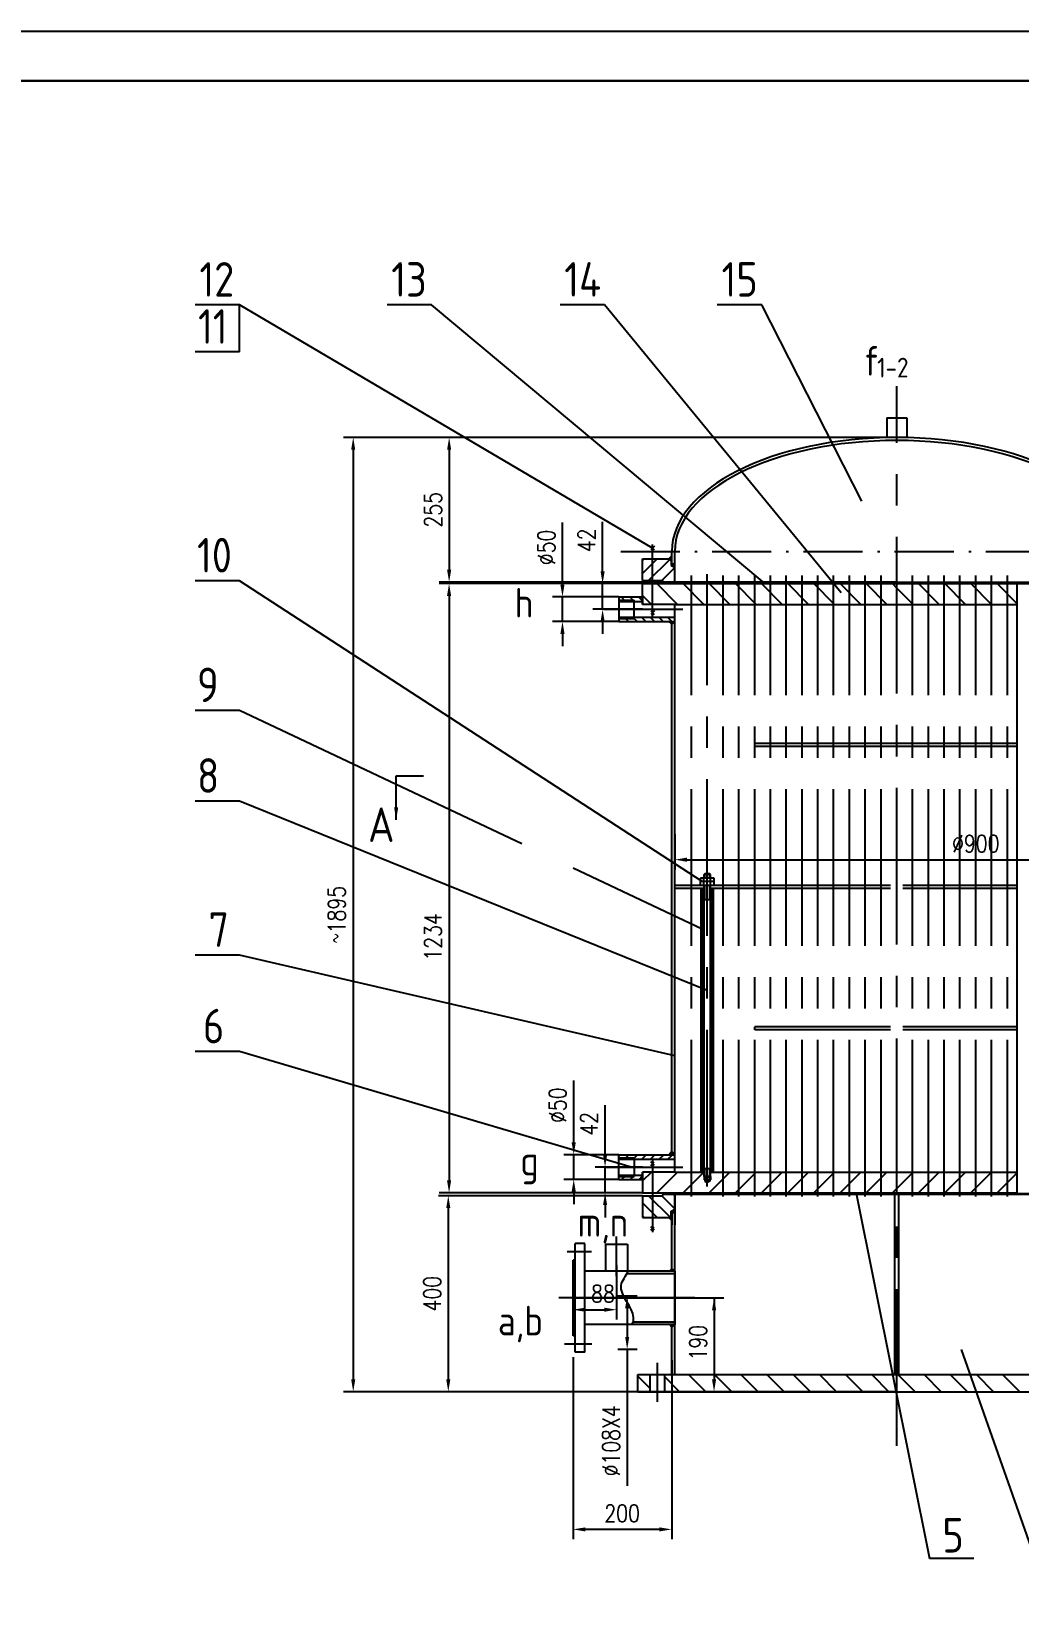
# Paper-space layout '布局1' of a CAD drawing. Extents: x 1187 to 4862, y -125 to 1349.
# Drawn here: x 1834.8 to 2034.8, y 864.3 to 1183.2 of the extents above; entities that cross this region are included whole.
import ezdxf

# ---------------------------------------------------------------- set-up
doc = ezdxf.new("R2010")
doc.units = 0
doc.header["$MEASUREMENT"] = 0
for name, pattern in [('ACAD_ISO10W100', [18.5, 12, -3, 0.5, -3]), ('CENTER', [50.8, 31.75, -6.35, 6.35, -6.35]), ('HIDDEN', [9.525, 6.35, -3.175])]:
    doc.linetypes.add(name, pattern=pattern)
doc.layers.get('DEFPOINTS').update_dxf_attribs({"linetype": 'CONTINUOUS'})
for name, color, linetype in [('一般注释', 5, 'CONTINUOUS'), ('中心线', 1, 'CENTER'), ('单点划线', 6, 'ACAD_ISO10W100'), ('可见轮廓线', 7, 'CONTINUOUS'), ('图框_外框线', 7, 'CONTINUOUS'), ('填充剖面线', 3, 'CONTINUOUS'), ('尺寸标注', 5, 'CONTINUOUS'), ('细实线', 2, 'CONTINUOUS'), ('虚线', 4, 'HIDDEN')]:
    doc.layers.add(name, color=color, linetype=linetype)
doc.layers.add('图框_内框线', color=5, linetype='CONTINUOUS', lineweight=30)
doc.styles.add('TH_GBDIM', font='romans.shx', dxfattribs={"width": 0.8, "bigfont": 'gbcbig.shx'})
doc.styles.add('件号及接点字头', font='gbenor.shx', dxfattribs={"height": 7, "bigfont": 'gbcbig.shx'})
doc.styles.add('管口名称', font='gbenor.shx', dxfattribs={"height": 10, "bigfont": 'gbcbig.shx'})
doc.dimstyles.new('TH_GBDIM', dxfattribs={"dimtxt": 3.5, "dimasz": 2.5, "dimexe": 2, "dimexo": 0, "dimgap": 1.5, "dimtad": 1, "dimdec": 1, "dimzin": 0, "dimdsep": 46, "dimtxsty": 'TH_GBDIM', "dimcen": 2.5, "dimclrd": 130, "dimclre": 130, "dimclrt": 3, "dimadec": 0, "dimazin": 0, "dimtfac": 0.714286, "dimtdec": 1, "dimtmove": 0, "dimatfit": 3, "dimfxl": 0, "dimtolj": 1, "dimtzin": 0, "dimlwd": -1, "dimlwe": -1, "dimarcsym": 0})
pattern_1 = [(135, (-27.0302, 710.54037), (-0.44194174, -0.44194174), []), (225, (-27.0302, 710.54037), (0.44194174, -0.44194174), [])]

# ---------------------------------------------------------------- blocks, each defined once
blk = doc.blocks.new('*D407')
at = {"layer": 'DEFPOINTS', "color": 0}
for p in [(1958.64, 947.36), (1919.25, 907.66), (1958.64, 907.66)]:
    blk.add_point(p, dxfattribs=at)
at = {"layer": '可见轮廓线', "color": 5}
for p, q in [((1958.64, 947.36), (1917.25, 947.36)), ((1919.25, 944.86), (1919.25, 910.16)), ((1958.64, 907.66), (1917.25, 907.66))]:
    blk.add_line(p, q, dxfattribs=at)
for points in [[(1918.83, 944.86), (1919.67, 944.86), (1919.25, 947.36)], [(1918.83, 910.16), (1919.67, 910.16), (1919.25, 907.66)]]:
    blk.add_solid(points, dxfattribs=at)
at = {"layer": '可见轮廓线', "color": 5, "insert": (1916, 927.51), "char_height": 3.5, "attachment_point": 5, "rotation": 90, "style": 'TH_GBDIM'}
blk.add_mtext('\\A1;400', dxfattribs=at)
blk = doc.blocks.new('*D406')
at = {"layer": 'DEFPOINTS', "color": 0}
for p in [(1958.64, 1071.36), (1919.41, 947.96), (1958.64, 947.96)]:
    blk.add_point(p, dxfattribs=at)
at = {"layer": '可见轮廓线', "color": 5}
for p, q in [((1958.64, 1071.36), (1917.41, 1071.36)), ((1919.41, 1068.86), (1919.41, 950.46)), ((1958.64, 947.96), (1917.41, 947.96))]:
    blk.add_line(p, q, dxfattribs=at)
for points in [[(1918.99, 1068.86), (1919.83, 1068.86), (1919.41, 1071.36)], [(1918.99, 950.46), (1919.83, 950.46), (1919.41, 947.96)]]:
    blk.add_solid(points, dxfattribs=at)
at = {"layer": '可见轮廓线', "color": 5, "insert": (1916.16, 999.79), "char_height": 3.5, "attachment_point": 5, "rotation": 90, "style": 'TH_GBDIM'}
blk.add_mtext('\\A1;1234', dxfattribs=at)
blk = doc.blocks.new('*D401')
at = {"layer": 'DEFPOINTS', "color": 0}
for p in [(1944.54, 914.67), (1964.54, 914.05), (1944.54, 879.77)]:
    blk.add_point(p, dxfattribs=at)
at = {"layer": '可见轮廓线', "color": 5}
for p, q in [((1944.54, 914.67), (1944.54, 877.77)), ((1964.54, 914.05), (1964.54, 877.77)), ((1962.04, 879.77), (1947.04, 879.77))]:
    blk.add_line(p, q, dxfattribs=at)
for points in [[(1947.04, 880.18), (1947.04, 879.35), (1944.54, 879.77)], [(1962.04, 880.18), (1962.04, 879.35), (1964.54, 879.77)]]:
    blk.add_solid(points, dxfattribs=at)
at = {"layer": '可见轮廓线', "color": 5, "insert": (1954.48, 883.02), "char_height": 3.5, "attachment_point": 5, "style": 'TH_GBDIM'}
blk.add_mtext('\\A1;200', dxfattribs=at)
blk = doc.blocks.new('*D400')
at = {"layer": 'DEFPOINTS', "color": 0}
for p in [(1944.54, 933.29), (1953.34, 933.29), (1953.34, 924.27)]:
    blk.add_point(p, dxfattribs=at)
at = {"layer": '可见轮廓线', "color": 5}
for p, q in [((1944.54, 933.29), (1944.54, 922.27)), ((1953.34, 933.29), (1953.34, 922.27)), ((1947.04, 924.27), (1950.84, 924.27))]:
    blk.add_line(p, q, dxfattribs=at)
for points in [[(1947.04, 924.69), (1947.04, 923.85), (1944.54, 924.27)], [(1950.84, 924.69), (1950.84, 923.85), (1953.34, 924.27)]]:
    blk.add_solid(points, dxfattribs=at)
at = {"layer": '可见轮廓线', "color": 5, "insert": (1950.6, 927.52), "char_height": 3.5, "attachment_point": 5, "style": 'TH_GBDIM'}
blk.add_mtext('\\A1;88', dxfattribs=at)
blk = doc.blocks.new('*D394')
at = {"layer": 'DEFPOINTS', "color": 0}
for p in [(1953.63, 927.06), (1953.63, 916.26), (1955.5, 916.26)]:
    blk.add_point(p, dxfattribs=at)
at = {"layer": '可见轮廓线', "color": 5}
for p, q in [((1953.63, 927.06), (1957.5, 927.06)), ((1955.5, 924.56), (1955.5, 918.76)), ((1953.63, 916.26), (1957.5, 916.26)), ((1955.5, 916.26), (1955.5, 888.6))]:
    blk.add_line(p, q, dxfattribs=at)
for points in [[(1955.09, 924.56), (1955.92, 924.56), (1955.5, 927.06)], [(1955.09, 918.76), (1955.92, 918.76), (1955.5, 916.26)]]:
    blk.add_solid(points, dxfattribs=at)
at = {"layer": '可见轮廓线', "color": 5, "insert": (1952.25, 897.7), "char_height": 3.5, "attachment_point": 5, "rotation": 90, "style": 'TH_GBDIM'}
blk.add_mtext('\\A1;%%C108X4', dxfattribs=at)
blk = doc.blocks.new('*D391')
at = {"layer": 'DEFPOINTS', "color": 0}
for p in [(1944.67, 955.66), (1953.81, 955.66), (1953.81, 950.66)]:
    blk.add_point(p, dxfattribs=at)
at = {"layer": '可见轮廓线', "color": 5}
for p, q in [((1944.67, 958.16), (1944.67, 970.72)), ((1953.81, 955.66), (1942.67, 955.66)), ((1944.67, 950.66), (1944.67, 955.66)), ((1953.81, 950.66), (1942.67, 950.66)), ((1944.67, 948.16), (1944.67, 945.66))]:
    blk.add_line(p, q, dxfattribs=at)
for points in [[(1944.25, 958.16), (1945.09, 958.16), (1944.67, 955.66)], [(1944.25, 948.16), (1945.09, 948.16), (1944.67, 950.66)]]:
    blk.add_solid(points, dxfattribs=at)
at = {"layer": '可见轮廓线', "color": 5, "insert": (1941.42, 965.69), "char_height": 3.5, "attachment_point": 5, "rotation": 90, "style": 'TH_GBDIM'}
blk.add_mtext('\\A1;%%C50', dxfattribs=at)
blk = doc.blocks.new('*D390')
at = {"layer": 'DEFPOINTS', "color": 0}
for p in [(1951.02, 953.16), (1958.64, 953.16), (1958.64, 947.96)]:
    blk.add_point(p, dxfattribs=at)
at = {"layer": '可见轮廓线', "color": 5}
for p, q in [((1951.02, 955.66), (1951.02, 965.69)), ((1958.64, 953.16), (1949.02, 953.16)), ((1951.02, 947.96), (1951.02, 953.16)), ((1958.64, 947.96), (1949.02, 947.96)), ((1951.02, 945.46), (1951.02, 942.96))]:
    blk.add_line(p, q, dxfattribs=at)
for points in [[(1950.61, 955.66), (1951.44, 955.66), (1951.02, 953.16)], [(1950.61, 945.46), (1951.44, 945.46), (1951.02, 947.96)]]:
    blk.add_solid(points, dxfattribs=at)
at = {"layer": '可见轮廓线', "color": 5, "insert": (1947.77, 961.92), "char_height": 3.5, "attachment_point": 5, "rotation": 90, "style": 'TH_GBDIM'}
blk.add_mtext('\\A1;42', dxfattribs=at)
blk = doc.blocks.new('*D385')
at = {"layer": 'DEFPOINTS', "color": 0}
for p in [(1942.39, 1068.66), (1953.81, 1068.66), (1953.81, 1063.66)]:
    blk.add_point(p, dxfattribs=at)
at = {"layer": '可见轮廓线', "color": 5}
for p, q in [((1942.39, 1071.16), (1942.39, 1083.72)), ((1953.81, 1068.66), (1940.39, 1068.66)), ((1942.39, 1063.66), (1942.39, 1068.66)), ((1953.81, 1063.66), (1940.39, 1063.66)), ((1942.39, 1061.16), (1942.39, 1058.66))]:
    blk.add_line(p, q, dxfattribs=at)
for points in [[(1941.97, 1071.16), (1942.81, 1071.16), (1942.39, 1068.66)], [(1941.97, 1061.16), (1942.81, 1061.16), (1942.39, 1063.66)]]:
    blk.add_solid(points, dxfattribs=at)
at = {"layer": '可见轮廓线', "color": 5, "insert": (1939.14, 1078.69), "char_height": 3.5, "attachment_point": 5, "rotation": 90, "style": 'TH_GBDIM'}
blk.add_mtext('\\A1;%%C50', dxfattribs=at)
blk = doc.blocks.new('*D384')
at = {"layer": 'DEFPOINTS', "color": 0}
for p in [(1958.64, 1071.36), (1950.52, 1066.16), (1958.64, 1066.16)]:
    blk.add_point(p, dxfattribs=at)
at = {"layer": '可见轮廓线', "color": 5}
for p, q in [((1950.52, 1073.86), (1950.52, 1083.89)), ((1958.64, 1071.36), (1948.52, 1071.36)), ((1950.52, 1066.16), (1950.52, 1071.36)), ((1958.64, 1066.16), (1948.52, 1066.16)), ((1950.52, 1063.66), (1950.52, 1061.16))]:
    blk.add_line(p, q, dxfattribs=at)
for points in [[(1950.11, 1073.86), (1950.94, 1073.86), (1950.52, 1071.36)], [(1950.11, 1063.66), (1950.94, 1063.66), (1950.52, 1066.16)]]:
    blk.add_solid(points, dxfattribs=at)
at = {"layer": '可见轮廓线', "color": 5, "insert": (1947.27, 1080.12), "char_height": 3.5, "attachment_point": 5, "rotation": 90, "style": 'TH_GBDIM'}
blk.add_mtext('\\A1;42', dxfattribs=at)
blk = doc.blocks.new('*D378')
at = {"layer": 'DEFPOINTS', "color": 0}
for p in [(1965.14, 1020.63), (2055.14, 1020.63), (2055.14, 1015.43)]:
    blk.add_point(p, dxfattribs=at)
at = {"layer": '可见轮廓线', "color": 5}
for p, q in [((1965.14, 1020.63), (1965.14, 1013.43)), ((2055.14, 1020.63), (2055.14, 1013.43)), ((1967.64, 1015.43), (2052.64, 1015.43))]:
    blk.add_line(p, q, dxfattribs=at)
for points in [[(1967.64, 1015.85), (1967.64, 1015.01), (1965.14, 1015.43)], [(2052.64, 1015.85), (2052.64, 1015.01), (2055.14, 1015.43)]]:
    blk.add_solid(points, dxfattribs=at)
at = {"layer": '可见轮廓线', "color": 5, "insert": (2026.14, 1018.68), "char_height": 3.5, "attachment_point": 5, "style": 'TH_GBDIM'}
blk.add_mtext('\\A1;%%C900', dxfattribs=at)

psp = doc.layouts.new('布局1')

# ---------------------------------------------------------------- hatches: boundary and pattern name
at = {"layer": '可见轮廓线'}
h = psp.add_hatch(color=256, dxfattribs=at)
h.paths.add_polyline_path([(1963.928, 1076.357), (1964.448, 1076.057), (1964.539, 1076.057), (1964.539, 1076.957)])
h.paths.add_polyline_path([(1965.139, 1075.357), (1964.448, 1075.357), (1964.448, 1075.057), (1965.139, 1074.68)])
h = psp.add_hatch(color=256, dxfattribs=at)
h.paths.add_polyline_path([(1964.539, 1063.657), (1963.925, 1063.657), (1964.539, 1063.147)])
h.paths.add_polyline_path([(1965.139, 1063.657), (1964.539, 1063.657), (1964.539, 1063.147)])
h = psp.add_hatch(color=256, dxfattribs=at)
h.paths.add_polyline_path([(1963.978, 955.657), (1964.539, 955.657), (1964.539, 956.287)])
h.paths.add_polyline_path([(1964.539, 956.287), (1964.539, 955.657), (1965.139, 955.657)])
h = psp.add_hatch(color=256, dxfattribs=at)
h.paths.add_polyline_path([(2034.517, 947.957), (2034.41, 947.957), (2034.517, 947.818)])
h.paths.add_polyline_path([(2034.517, 948.046), (2034.41, 947.957), (2034.517, 947.957)])
h = psp.add_hatch(color=256, dxfattribs=at)
h.paths.add_polyline_path([(1963.928, 942.957), (1964.448, 943.257), (1964.539, 943.257), (1964.539, 942.357)])
h.paths.add_polyline_path([(1965.139, 943.957), (1964.448, 943.957), (1964.448, 944.257), (1965.139, 944.635)])
for points in [[(1964.539, 932.577), (1965.139, 932.057), (1964.051, 932.057)], [(1965.139, 921.257), (1964.051, 921.257), (1964.539, 920.737)]]:
    psp.add_hatch(color=256, dxfattribs=at).paths.add_polyline_path(points)
at = {"layer": '填充剖面线'}
h = psp.add_hatch(dxfattribs=at)
h.set_pattern_fill('ANSI31', color=256, scale=15, style=0)
h.set_pattern_definition([(45, (-27.0302, 710.5404), (-1.3258252, 1.3258252), [])])
h.paths.add_polyline_path([(1960.639, 1076.357), (1958.639, 1076.357), (1958.639, 1071.957), (1960.639, 1071.957)])
h.paths.add_polyline_path([(1964.448, 1075.057), (1964.448, 1076.057), (1963.928, 1076.357), (1960.639, 1076.357), (1960.639, 1071.957), (1962.589, 1071.957), (1962.889, 1071.657), (1965.139, 1071.657), (1965.139, 1074.68)])
h = psp.add_hatch(dxfattribs=at)
h.set_pattern_fill('ANSI37', color=256, scale=5, angle=90, style=0)
h.set_pattern_definition(pattern_1)
h.paths.add_polyline_path([(1962.889, 1071.657), (1962.889, 1071.357), (2010.139, 1071.357), (2010.139, 1071.657)])
h.paths.add_polyline_path([(2010.139, 1071.657), (2010.139, 1071.357), (2057.389, 1071.357), (2057.389, 1071.657)])
h = psp.add_hatch(dxfattribs=at)
h.set_pattern_fill('ANSI31', color=256, scale=10, angle=180, style=0)
h.set_pattern_definition([(315, (3059.3361, 603.5326), (-0.8838835, -0.8838835), [])])
h.paths.add_polyline_path([(1956.892, 1068.029), (1953.814, 1068.029), (1953.814, 1068.657), (1958.639, 1068.657), (1958.639, 1067.757), (1956.892, 1067.757)])
h.paths.add_polyline_path([(1953.814, 1067.757), (1953.814, 1068.029), (1956.892, 1068.029), (1956.892, 1067.757)], flags=17)
h.paths.add_polyline_path([(1960.639, 1063.657), (1960.639, 1064.557), (1965.139, 1064.557), (1965.139, 1063.657)])
h.paths.add_polyline_path([(1953.814, 1063.657), (1953.814, 1064.285), (1956.892, 1064.285), (1956.892, 1064.557), (1960.639, 1064.557), (1960.639, 1063.657)])
h.paths.add_polyline_path([(1953.814, 1064.285), (1953.814, 1064.557), (1956.892, 1064.557), (1956.892, 1064.285)], flags=17)
h = psp.add_hatch(dxfattribs=at)
h.set_pattern_fill('ANSI31', color=256, scale=10, angle=180, style=0)
h.set_pattern_definition([(225, (940.9424, 688.5326), (0.8838835, -0.8838835), [])])
h.paths.add_polyline_path([(1953.814, 955.029), (1953.814, 954.757), (1956.892, 954.757), (1956.892, 955.029)])
h.paths.add_polyline_path([(1956.892, 955.029), (1956.892, 954.757), (1960.639, 954.757), (1960.639, 955.657), (1953.814, 955.657), (1953.814, 955.029)])
h.paths.add_polyline_path([(1965.139, 954.757), (1965.139, 955.657), (1960.639, 955.657), (1960.639, 954.757)])
h.paths.add_polyline_path([(1953.814, 951.285), (1953.814, 950.657), (1958.639, 950.657), (1958.639, 951.557), (1956.892, 951.557), (1956.892, 951.285)])
h.paths.add_polyline_path([(1956.892, 951.285), (1956.892, 951.557), (1953.814, 951.557), (1953.814, 951.285)], flags=17)
h = psp.add_hatch(dxfattribs=at)
h.set_pattern_fill('ANSI31', color=256, scale=15, style=0)
h.set_pattern_definition([(315, (-27.0302, 1308.7743), (-1.3258252, -1.3258252), [])])
h.paths.add_polyline_path([(1960.639, 947.357), (1958.639, 947.357), (1958.639, 942.957), (1960.639, 942.957)])
h.paths.add_polyline_path([(1964.448, 944.257), (1965.139, 944.635), (1965.139, 947.657), (1962.889, 947.657), (1962.589, 947.357), (1960.639, 947.357), (1960.639, 942.957), (1963.928, 942.957), (1964.448, 943.257)])
h = psp.add_hatch(dxfattribs=at)
h.set_pattern_fill('ANSI37', color=256, scale=5, angle=90, style=0)
h.set_pattern_definition(pattern_1)
h.paths.add_polyline_path([(1962.889, 947.957), (1962.889, 947.657), (2010.139, 947.657), (2010.139, 947.957)])
h.paths.add_polyline_path([(2010.139, 947.957), (2010.139, 947.657), (2011.227, 947.657), (2011.227, 947.957)])
h = psp.add_hatch(dxfattribs=at)
h.set_pattern_fill('ANSI31', color=256, scale=30, angle=90, style=0)
h.set_pattern_definition([(135, (-27.0302, 710.5404), (-2.6516504, -2.6516504), [])])
h.paths.add_polyline_path([(1957.639, 907.657), (1960.139, 907.657), (1960.139, 911.157), (1957.639, 911.157)])
h.paths.add_polyline_path([(2010.139, 907.657), (2010.139, 911.157), (1963.139, 911.157), (1963.139, 907.657)])
h.paths.add_polyline_path([(2057.139, 907.657), (2057.139, 911.157), (2010.139, 911.157), (2010.139, 907.657)])
h.paths.add_polyline_path([(2060.139, 907.657), (2062.639, 907.657), (2062.639, 911.157), (2060.139, 911.157)])

# ---------------------------------------------------------------- linework, layer by layer
at = {"layer": '一般注释'}
for p, q in [((1876.961, 1127.815), (1867.949, 1127.815)), ((1876.961, 1118.277), (1876.961, 1127.815)), ((1960.639, 1078.554), (1876.961, 1127.815)), ((1915.851, 1127.815), (1906.839, 1127.815)), ((1983.262, 1071.506), (1915.851, 1127.815)), ((1950.909, 1127.815), (1941.896, 1127.815)), ((1998.888, 1069.456), (1950.909, 1127.815)), ((1982.78, 1127.815), (1973.767, 1127.815)), ((2003.033, 1088.087), (1982.78, 1127.815)), ((1876.961, 1118.277), (1867.949, 1118.277)), ((1876.961, 1071.945), (1867.949, 1071.945)), ((1970.699, 1010.987), (1876.961, 1071.945)), ((1876.961, 1045.675), (1867.949, 1045.675)), ((1934.16, 1018.641), (1876.961, 1045.675)), ((1876.961, 1027.313), (1867.949, 1027.313)), ((1971.739, 988.929), (1876.961, 1027.313)), ((1970.687, 1001.377), (1944.553, 1013.729)), ((1876.961, 996.09), (1867.949, 996.09)), ((1965.139, 975.671), (1876.961, 996.09)), ((1876.961, 976.562), (1867.949, 976.562)), ((1956.288, 953.157), (1876.961, 976.562)), ((2001.924, 947.863), (2016.766, 873.887)), ((2023.199, 916.206), (2038.141, 873.887)), ((2025.778, 873.887), (2016.766, 873.887))]:
    psp.add_line(p, q, dxfattribs=at)
at = {"layer": '中心线'}
for p, q in [((2010.139, 896.667), (2010.139, 1111.332)), ((1960.639, 1064.382), (1960.639, 1079.31)), ((1968.539, 947.176), (1968.539, 1072.974)), ((1971.739, 949.216), (1971.739, 1073.274)), ((1974.939, 947.176), (1974.939, 1072.974)), ((1978.139, 947.176), (1978.139, 1072.974)), ((1981.339, 947.176), (1981.339, 1072.974)), ((1984.539, 947.176), (1984.539, 1072.974)), ((1987.739, 947.176), (1987.739, 1072.974)), ((1990.939, 947.176), (1990.939, 1072.974)), ((1994.139, 947.176), (1994.139, 1072.974)), ((1997.339, 947.176), (1997.339, 1072.974)), ((2000.539, 947.176), (2000.539, 1072.974)), ((2003.739, 947.176), (2003.739, 1072.974)), ((2006.939, 947.176), (2006.939, 1072.974)), ((2013.339, 947.176), (2013.339, 1072.974)), ((2016.539, 947.176), (2016.539, 1072.974)), ((2019.739, 947.176), (2019.739, 1072.974)), ((2022.939, 947.176), (2022.939, 1072.974)), ((2026.139, 947.176), (2026.139, 1072.974)), ((2029.339, 947.176), (2029.339, 1072.974)), ((2032.539, 947.176), (2032.539, 1072.974)), ((1950.761, 1066.157), (1966.758, 1066.157)), ((1960.639, 954.932), (1960.639, 940.005)), ((1950.877, 953.157), (1966.749, 953.157)), ((1953.339, 931.034), (1953.339, 939.105)), ((1948.24, 935.998), (1943.328, 935.998)), ((1969.246, 926.657), (1941.677, 926.657)), ((1944.313, 926.657), (1970.276, 926.657)), ((1948.351, 917.316), (1942.786, 917.316)), ((1961.639, 905.624), (1961.639, 913.486)), ((1960.139, 907.657), (1960.139, 911.157))]:
    psp.add_line(p, q, dxfattribs=at)
at = {"layer": '单点划线'}
psp.add_line((1954.206, 1077.857), (2057.694, 1077.857), dxfattribs=at)
at = {"layer": '可见轮廓线'}
for p, q in [((2008.139, 1104.912), (2008.139, 1100.929)), ((2008.139, 1104.912), (2012.139, 1104.912)), ((2012.139, 1104.912), (2012.139, 1100.929)), ((1960.269, 1078.933), (1960.957, 1078.229)), ((1961.009, 1078.933), (1960.321, 1078.229)), ((1964.539, 1075.357), (1964.539, 1077.857)), ((1965.139, 1071.657), (1965.139, 1077.857)), ((1958.639, 1071.957), (1958.639, 1076.357)), ((1958.639, 1076.357), (1963.928, 1076.357)), ((1963.928, 1076.357), (1964.539, 1076.957)), ((1964.448, 1076.057), (1963.928, 1076.357)), ((1964.448, 1076.057), (1964.539, 1076.057)), ((1964.448, 1076.057), (1964.448, 1075.057)), ((1964.448, 1075.357), (1965.139, 1075.357)), ((1964.448, 1075.057), (1965.139, 1074.68)), ((1958.639, 1071.957), (1962.589, 1071.957)), ((1958.639, 1071.357), (2061.639, 1071.357)), ((1958.639, 1067.157), (1958.639, 1071.357)), ((1962.889, 1071.657), (1962.589, 1071.957)), ((1962.889, 1071.657), (1962.889, 1071.357)), ((1962.889, 1071.657), (2057.389, 1071.657)), ((2034.517, 947.818), (2034.517, 1071.357)), ((1953.814, 1068.657), (1953.814, 1063.657)), ((1953.814, 1068.657), (1958.639, 1068.657)), ((1958.639, 1068.657), (1958.639, 1067.157)), ((1953.814, 1067.757), (1958.639, 1067.757)), ((1963.673, 1067.157), (1958.639, 1067.157)), ((1963.673, 1067.157), (1958.639, 1067.157)), ((1965.139, 1067.157), (1960.139, 1067.157)), ((1960.269, 1065.811), (1960.957, 1065.108)), ((1961.009, 1065.811), (1960.321, 1065.108)), ((1965.139, 1017.257), (1965.139, 1067.157)), ((1965.139, 1067.157), (2034.517, 1067.157)), ((1953.814, 1064.557), (1965.139, 1064.557)), ((1953.814, 1063.657), (1965.139, 1063.657)), ((1964.539, 1063.147), (1963.925, 1063.657)), ((1965.139, 1063.657), (1964.539, 1063.147)), ((1964.539, 1061.857), (1964.539, 1063.657)), ((1964.539, 1017.257), (1964.539, 1061.857)), ((1981.339, 1038.457), (1981.339, 1039.057)), ((1981.339, 1039.057), (2010.139, 1039.057)), ((1981.339, 1038.457), (2010.139, 1038.457)), ((2010.139, 1039.057), (2034.517, 1039.057)), ((2010.139, 1038.457), (2034.517, 1038.457)), ((1964.539, 955.657), (1964.539, 1017.257)), ((1965.139, 952.157), (1965.139, 1017.257)), ((1973.146, 1011.717), (1970.332, 1011.717)), ((1970.332, 1010.257), (1970.332, 1011.717)), ((1973.146, 1010.987), (1970.332, 1010.987)), ((1971.067, 1010.257), (1971.067, 1011.717)), ((1971.247, 1012.574), (1971.114, 1012.449)), ((1972.364, 1012.449), (1971.114, 1012.449)), ((1971.114, 1011.717), (1971.114, 1012.449)), ((1972.232, 1012.574), (1971.247, 1012.574)), ((1972.364, 1012.449), (1972.232, 1012.574)), ((1972.364, 1011.717), (1972.364, 1012.449)), ((1972.412, 1010.257), (1972.412, 1011.717)), ((1973.146, 1010.257), (1973.146, 1011.717)), ((1965.139, 1010.257), (2008.889, 1010.257)), ((1965.139, 1009.657), (1971.117, 1009.657)), ((1970.332, 1010.257), (1973.146, 1010.257)), ((1970.495, 992.157), (1970.495, 1009.657)), ((1970.933, 992.157), (1970.933, 1009.657)), ((1971.12, 951.252), (1971.117, 1010.257)), ((1971.12, 951.252), (1971.117, 1010.257)), ((1972.37, 951.252), (1972.367, 1010.257)), ((1972.367, 1009.657), (2008.889, 1009.657)), ((1972.37, 951.252), (1972.367, 1009.657)), ((1972.558, 992.157), (1972.558, 1009.657)), ((1972.995, 992.157), (1972.995, 1009.657)), ((2011.389, 1010.257), (2034.517, 1010.257)), ((2011.389, 1009.657), (2034.517, 1009.657)), ((1972.364, 1007.298), (1971.114, 1007.298)), ((1970.495, 952.157), (1970.495, 992.157)), ((1970.933, 952.157), (1970.933, 992.157)), ((1972.558, 952.157), (1972.558, 992.157)), ((1972.995, 952.157), (1972.995, 992.157)), ((2008.889, 981.557), (1981.339, 981.557)), ((1981.339, 980.957), (1981.339, 981.557)), ((2008.889, 980.957), (1981.339, 980.957)), ((2034.517, 981.557), (2011.389, 981.557)), ((2034.517, 980.957), (2011.389, 980.957)), ((1953.814, 950.657), (1953.814, 955.657)), ((1953.814, 955.657), (1965.139, 955.657)), ((1953.814, 954.757), (1965.139, 954.757)), ((1960.269, 953.503), (1960.957, 954.207)), ((1961.009, 953.503), (1960.321, 954.207)), ((1964.539, 956.287), (1963.978, 955.657)), ((1965.139, 955.657), (1964.539, 956.287)), ((1953.814, 951.557), (1958.639, 951.557)), ((1953.814, 950.657), (1958.639, 950.657)), ((1958.639, 950.657), (1958.639, 952.157)), ((1965.139, 952.157), (1958.639, 952.157)), ((1958.639, 952.157), (1958.639, 947.957)), ((1963.673, 952.157), (1958.639, 952.157)), ((1964.339, 952.157), (1960.139, 952.157)), ((1965.139, 952.157), (1971.12, 952.157)), ((1972.37, 952.813), (1971.12, 952.813)), ((1971.12, 951.252), (1971.252, 951.051)), ((1972.37, 951.252), (1971.12, 951.252)), ((1972.37, 950.575), (1971.12, 950.575)), ((1971.252, 951.051), (1971.252, 950.291)), ((1972.239, 951.051), (1971.252, 951.051)), ((1971.252, 950.291), (1971.745, 950.05)), ((1972.239, 950.291), (1971.252, 950.291)), ((1972.239, 950.291), (1971.745, 950.05)), ((1972.37, 951.252), (1972.239, 951.051)), ((1972.239, 951.051), (1972.239, 950.291)), ((1972.37, 952.157), (2034.517, 952.157)), ((1958.639, 947.957), (2034.517, 947.957)), ((1958.639, 947.357), (1962.589, 947.357)), ((1958.639, 947.357), (1958.639, 942.957)), ((1962.889, 947.657), (1962.589, 947.357)), ((1962.889, 947.657), (1962.889, 947.957)), ((1962.889, 947.657), (2057.389, 947.657)), ((1965.139, 947.657), (1965.139, 941.457)), ((1965.139, 911.157), (1965.139, 947.657)), ((2009.739, 911.157), (2009.739, 947.657)), ((2010.539, 911.157), (2010.539, 947.657)), ((2011.227, 947.657), (2011.227, 947.957)), ((2034.41, 947.957), (2034.517, 948.046)), ((2034.517, 947.818), (2034.41, 947.957)), ((2034.517, 947.818), (2037.005, 947.818)), ((1964.448, 944.257), (1965.139, 944.635)), ((1964.448, 943.257), (1964.448, 944.257)), ((1964.448, 943.957), (1965.139, 943.957)), ((1964.539, 932.057), (1964.539, 944.307)), ((1964.539, 943.957), (1964.539, 941.457)), ((1958.639, 942.957), (1963.928, 942.957)), ((1960.269, 940.382), (1960.957, 941.086)), ((1961.009, 940.382), (1960.321, 941.086)), ((1964.448, 943.257), (1963.928, 942.957)), ((1963.928, 942.957), (1964.539, 942.357)), ((1964.448, 943.257), (1964.539, 943.257)), ((1944.988, 915.657), (1944.988, 937.657)), ((1946.939, 937.657), (1944.988, 937.657)), ((1946.939, 915.657), (1946.939, 937.657)), ((1951.089, 937.557), (1955.589, 937.557)), ((1951.089, 937.557), (1951.089, 932.057)), ((1955.589, 937.557), (1955.589, 932.057)), ((1944.539, 918.998), (1944.539, 934.317)), ((1944.988, 934.317), (1944.539, 934.317)), ((1965.139, 932.057), (1946.939, 932.057)), ((1965.139, 931.557), (1955.429, 931.557)), ((1964.539, 932.577), (1964.051, 932.057)), ((1965.139, 932.057), (1964.539, 932.577)), ((1965.139, 932.057), (1965.139, 921.257)), ((1965.139, 921.757), (1956.708, 921.757)), ((1944.988, 918.998), (1944.539, 918.998)), ((1965.139, 921.257), (1946.939, 921.257)), ((1964.539, 920.737), (1964.051, 921.257)), ((1965.139, 921.257), (1964.539, 920.737)), ((1964.539, 911.157), (1964.539, 920.737)), ((1946.939, 915.657), (1944.988, 915.657)), ((1957.639, 907.657), (1957.639, 911.157)), ((1957.639, 911.157), (2062.639, 911.157)), ((1960.139, 907.657), (1960.139, 911.157)), ((1963.139, 907.657), (1963.139, 911.157)), ((1957.639, 907.657), (2062.639, 907.657))]:
    psp.add_line(p, q, dxfattribs=at)
at = {"layer": '可见轮廓线', "color": 5}
for p, q in [((2010.139, 1100.957), (1897.988, 1100.957)), ((2010.139, 1100.957), (1917.422, 1100.957)), ((1899.988, 1098.457), (1899.988, 910.157)), ((1919.422, 1098.457), (1919.422, 1074.157)), ((2010.139, 1071.657), (1917.422, 1071.657)), ((1967.509, 926.657), (1975.111, 926.657)), ((1973.111, 926.657), (1973.111, 910.157)), ((2010.139, 907.657), (1897.988, 907.657)), ((1967.509, 907.657), (1975.111, 907.657))]:
    psp.add_line(p, q, dxfattribs=at)
at = {"layer": '可见轮廓线'}
for major_axis, ratio in [((-45.6, 0), 0.5065789), ((-45, 0), 0.5)]:
    psp.add_ellipse((2010.139, 1077.857), major_axis=major_axis, ratio=ratio, start_param=3.1415927, end_param=6.2831853, dxfattribs=at)
at = {"layer": '可见轮廓线', "color": 5}
for points in [[(1899.571, 1098.457), (1900.404, 1098.457), (1899.988, 1100.957)], [(1919.006, 1098.457), (1919.839, 1098.457), (1919.422, 1100.957)], [(1919.006, 1074.157), (1919.839, 1074.157), (1919.422, 1071.657)], [(1972.695, 924.157), (1973.528, 924.157), (1973.111, 926.657)], [(1899.571, 910.157), (1900.404, 910.157), (1899.988, 907.657)], [(1972.695, 910.157), (1973.528, 910.157), (1973.111, 907.657)]]:
    psp.add_solid(points, dxfattribs=at)
at = {"layer": '图框_内框线'}
psp.add_line((2621.258, 1173.203), (1815.258, 1173.203), dxfattribs=at)
at = {"layer": '图框_外框线'}
psp.add_lwpolyline([(1790.258, 589.203), (2631.258, 589.203), (2631.258, 1183.203), (1790.258, 1183.203)], close=True, dxfattribs=at)
at = {"layer": '填充剖面线'}
for p, q in [((1965.715, 1067.157), (1961.515, 1071.357)), ((1971.018, 1067.157), (1966.818, 1071.357)), ((1976.322, 1067.157), (1972.122, 1071.357)), ((1981.625, 1067.157), (1977.425, 1071.357)), ((1986.928, 1067.157), (1982.728, 1071.357)), ((1992.232, 1067.157), (1988.032, 1071.357)), ((1997.535, 1067.157), (1993.335, 1071.357)), ((2002.838, 1067.157), (1998.638, 1071.357)), ((2008.142, 1067.157), (2003.942, 1071.357)), ((2010.139, 1070.463), (2009.245, 1071.357)), ((2018.748, 1067.157), (2014.548, 1071.357)), ((2024.051, 1067.157), (2019.851, 1071.357)), ((2029.355, 1067.157), (2025.155, 1071.357)), ((2034.658, 1067.157), (2030.458, 1071.357)), ((1960.412, 1067.157), (1958.639, 1068.93)), ((2013.445, 1067.157), (2010.139, 1070.463)), ((1960.412, 952.157), (1958.639, 950.385)), ((1965.715, 952.157), (1961.515, 947.957)), ((1971.018, 952.157), (1966.818, 947.957)), ((1976.322, 952.157), (1972.122, 947.957)), ((1981.625, 952.157), (1977.425, 947.957)), ((1986.928, 952.157), (1982.728, 947.957)), ((1992.232, 952.157), (1988.032, 947.957)), ((1997.535, 952.157), (1993.335, 947.957)), ((2002.838, 952.157), (1998.638, 947.957)), ((2008.142, 952.157), (2003.942, 947.957)), ((2013.445, 952.157), (2010.139, 948.852)), ((2018.748, 952.157), (2014.548, 947.957)), ((2024.051, 952.157), (2019.851, 947.957)), ((2029.355, 952.157), (2025.155, 947.957)), ((2034.517, 952.017), (2030.458, 947.957)), ((2010.139, 948.852), (2009.245, 947.957))]:
    psp.add_line(p, q, dxfattribs=at)
at = {"layer": '细实线'}
for p, q in [((1971.247, 1011.717), (1971.247, 1012.574)), ((1972.232, 1011.717), (1972.232, 1012.574)), ((1971.247, 1007.298), (1971.247, 1010.257)), ((1972.232, 1007.298), (1972.232, 1010.257)), ((1971.12, 951.252), (1971.12, 950.575)), ((1971.252, 951.051), (1971.252, 952.813)), ((1972.239, 951.051), (1972.239, 952.813)), ((1972.37, 951.252), (1972.37, 950.575))]:
    psp.add_line(p, q, dxfattribs=at)
psp.add_open_spline([(1956.538, 921.257), (1956.732, 921.731), (1957.315, 924.329), (1952.73, 928.134), (1955.229, 931.074), (1955.69, 932.057)], degree=3, knots=[2.9036148, 2.9036148, 2.9036148, 2.9036148, 4.4742699, 11.4518247, 14.6281502, 14.6281502, 14.6281502, 14.6281502], dxfattribs=at)
at = {"layer": '虚线'}
for p, q in [((1953.814, 1068.029), (1956.892, 1068.029)), ((1956.892, 1064.285), (1956.892, 1068.029)), ((1953.814, 1064.285), (1956.892, 1064.285)), ((1953.814, 955.029), (1956.892, 955.029)), ((1956.892, 955.029), (1956.892, 951.285)), ((1953.814, 951.285), (1956.892, 951.285))]:
    psp.add_line(p, q, dxfattribs=at)

# ---------------------------------------------------------------- texts
at = {"layer": '一般注释', "style": '件号及接点字头'}
for s, p in [('12', (1868.819, 1129.481)), ('13', (1907.709, 1129.481)), ('14', (1942.767, 1129.481)), ('15', (1974.638, 1129.481)), ('11', (1868.548, 1119.943)), ('10', (1868.339, 1073.611)), ('9', (1868.339, 1047.341)), ('8', (1868.339, 1028.98)), ('7', (1870.647, 997.757)), ('6', (1869.543, 978.229)), ('5', (2019.37, 875.086))]:
    psp.add_text(s, height=7, dxfattribs=at).set_placement(p)
at = {"layer": '一般注释', "style": '件号及接点字头', "text_generation_flag": 2}
psp.add_text('A', height=7, dxfattribs=at).set_placement((1908.363, 1019.019))
at = {"layer": '可见轮廓线', "color": 5, "char_height": 3.5, "attachment_point": 5, "rotation": 90, "style": 'TH_GBDIM'}
for s, insert in [('255', (1916.172, 1086.307)), ('～1895', (1896.641, 1004.307)), ('190', (1969.861, 917.582))]:
    psp.add_mtext(s, dxfattribs=dict(at, insert=insert))
at = {"layer": '尺寸标注', "style": '管口名称'}
for s, height, p in [('f', 6, (2003.394, 1113.49)), ('1-2', 4, (2006.159, 1113.111)), ('h', 6, (1932.704, 1064.481)), ('g', 6, (1933.838, 951.485)), ('m,n', 6, (1945.456, 939.065)), ('a,b', 6, (1929.309, 919.057))]:
    psp.add_text(s, height=height, dxfattribs=at).set_placement(p)

# ---------------------------------------------------------------- dimensions: what is measured, and where the dimension line sits
at = {"layer": '可见轮廓线'}
for base, p1, p2, text, picture, middle in [((1942.39, 1068.657), (1953.814, 1063.657), (1953.814, 1068.657), '%%C50', '*D385', (1939.14, 1078.691)), ((1944.67, 955.657), (1953.814, 950.657), (1953.814, 955.657), '%%C50', '*D391', (1941.42, 965.691)), ((1951.023, 953.157), (1958.639, 947.957), (1958.639, 953.157), '42', '*D390', (1947.773, 961.924)), ((1919.251, 907.657), (1958.639, 947.357), (1958.639, 907.657), '400', '*D407', (1916.001, 927.507))]:
    dim = psp.add_linear_dim(base=base, p1=p1, p2=p2, angle=90, text=text, dimstyle='TH_GBDIM', override={"dimclrd": 5, "dimclre": 5, "dimclrt": 5}, dxfattribs=at)
    dim.commit()
    dim.dimension.update_dxf_attribs({"geometry": picture, "text_midpoint": middle})
for base, p1, p2, text, picture, middle in [((1950.524, 1066.157), (1958.639, 1071.357), (1958.639, 1066.157), '42', '*D384', (1950.524, 1080.124)), ((1919.41, 947.957), (1958.639, 1071.357), (1958.639, 947.957), '1234', '*D406', (1919.41, 999.786)), ((1955.505, 916.257), (1953.628, 927.057), (1953.628, 916.257), '%%C108X4', '*D394', (1955.505, 897.701))]:
    dim = psp.add_linear_dim(base=base, p1=p1, p2=p2, angle=90, text=text, dimstyle='TH_GBDIM', override={"dimclrd": 5, "dimclre": 5, "dimclrt": 5}, dxfattribs=at)
    dim.commit()
    dim.dimension.update_dxf_attribs({"geometry": picture, "text_midpoint": middle, "dimtype": 160})
for base, p1, p2, text, picture, middle in [((2055.139, 1015.43), (1965.139, 1020.626), (2055.139, 1020.626), '%%C900', '*D378', (2026.139, 1015.43)), ((1953.339, 924.27), (1944.539, 933.288), (1953.339, 933.288), '88', '*D400', (1950.604, 924.27)), ((1944.539, 879.768), (1964.539, 914.05), (1944.539, 914.665), '200', '*D401', (1954.476, 879.768))]:
    dim = psp.add_linear_dim(base=base, p1=p1, p2=p2, text=text, dimstyle='TH_GBDIM', override={"dimclrd": 5, "dimclre": 5, "dimclrt": 5}, dxfattribs=at)
    dim.commit()
    dim.dimension.update_dxf_attribs({"geometry": picture, "text_midpoint": middle, "dimtype": 160})

# ---------------------------------------------------------------- leaders
at = {"layer": '尺寸标注'}
psp.add_leader([(1908.689, 1023.531), (1908.689, 1032.415), (1914.216, 1032.415)], dimstyle='TH_GBDIM', override={"dimgap": 1.5, "dimtad": 0, "dimclrd": 5, "dimclre": 5, "dimclrt": 5}, dxfattribs=at)

doc.saveas('drawing.dxf')
